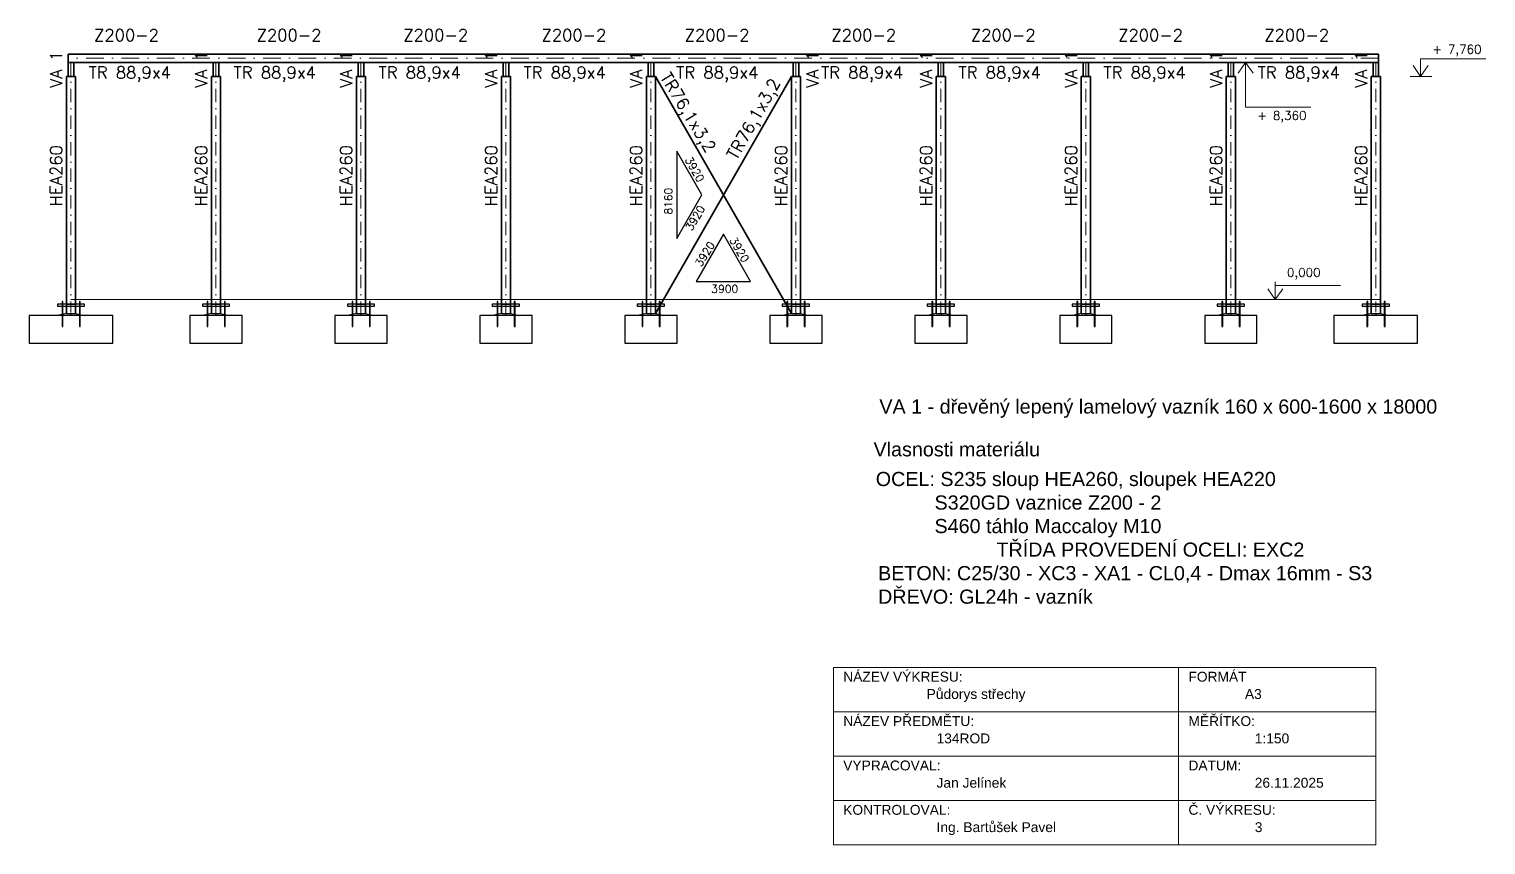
# Model space of a CAD drawing. Header units: millimetres. Extents: x -109904 to 256066, y -215550 to 75535.
# Drawn here: x -18366 to 23432, y 52129 to 75535 of the extents above; entities that cross this region are included whole.
import ezdxf

# ---------------------------------------------------------------- set-up
doc = ezdxf.new("R2010")
doc.units = ezdxf.units.MM
doc.header["$LTSCALE"] = 20
doc.linetypes.add('ČERCHOVANÁ', pattern=[25.4, 12.7, -6.35, 0, -6.35])
for name, color, linetype, lineweight in [('Kóty', 4, 'Continuous', 18), ('TENKÁ PLNÁ ČÁRA', 7, 'Continuous', 18), ('TENKÁ ČERCHOVANÁ ČÁRA', 60, 'ČERCHOVANÁ', 18), ('tlustá čára', 212, 'Continuous', 35), ('ztužidla plná', 104, 'Continuous', 35), ('šrafy', 7, 'Continuous', 13)]:
    doc.layers.add(name, color=color, linetype=linetype, lineweight=lineweight)
doc.layers.add('PDF_Geometrie', color=7, linetype='Continuous')
doc.styles.get("Standard").update_dxf_attribs({"font": 'arial.ttf'})

msp = doc.modelspace()

# ---------------------------------------------------------------- linework, layer by layer
at = {"layer": 'Kóty'}
msp.add_lwpolyline([(20274.136, 52129.47), (4709.932, 52129.47), (4709.932, 57223.209), (20274.136, 57223.209)], close=True, dxfattribs=at)
for points in [[(14614.425, 57223.209), (14614.425, 52129.47)], [(4709.932, 55949.775), (20274.136, 55949.775)], [(4709.932, 54676.34), (20274.136, 54676.34)], [(4709.932, 53402.905), (20274.136, 53402.905)]]:
    msp.add_lwpolyline(points, dxfattribs=at)
at = {"layer": 'PDF_Geometrie'}
for p, q in [((933.009, 70780.702), (215.549, 72031.658)), ((215.549, 72031.658), (215.549, 69529.745)), ((215.549, 69529.745), (933.009, 70780.702)), ((1554.136, 69652.488), (774.723, 68293.512)), ((2333.549, 68293.512), (1554.136, 69652.488)), ((774.723, 68293.512), (2333.549, 68293.512)), ((-17395.864, 67721.705), (-17420.864, 67721.705)), ((-17420.864, 67721.705), (-17420.864, 67007.698)), ((-17395.864, 67645.391), (-17395.864, 67721.705)), ((-16899.292, 67721.705), (-16924.292, 67721.705)), ((-16924.292, 67721.705), (-16924.292, 67007.698)), ((-16899.292, 67645.391), (-16899.292, 67721.705)), ((-13235.864, 67721.705), (-13260.864, 67721.705)), ((-13260.864, 67721.705), (-13260.864, 67007.698)), ((-13235.864, 67645.391), (-13235.864, 67721.705)), ((-12739.292, 67721.705), (-12764.292, 67721.705)), ((-12764.292, 67721.705), (-12764.292, 67007.698)), ((-12739.292, 67645.391), (-12739.292, 67721.705)), ((-9075.864, 67721.705), (-9100.864, 67721.705)), ((-9100.864, 67721.705), (-9100.864, 67007.698)), ((-9075.864, 67645.391), (-9075.864, 67721.705)), ((-8579.292, 67721.705), (-8604.292, 67721.705)), ((-8604.292, 67721.705), (-8604.292, 67007.698)), ((-8579.292, 67645.391), (-8579.292, 67721.705)), ((-4915.864, 67721.705), (-4940.864, 67721.705)), ((-4940.864, 67721.705), (-4940.864, 67007.698)), ((-4915.864, 67645.391), (-4915.864, 67721.705)), ((-4419.292, 67721.705), (-4444.292, 67721.705)), ((-4444.292, 67721.705), (-4444.292, 67007.698)), ((-4419.292, 67645.391), (-4419.292, 67721.705)), ((-755.864, 67721.705), (-780.864, 67721.705)), ((-780.864, 67721.705), (-780.864, 67007.698)), ((-755.864, 67645.391), (-755.864, 67721.705)), ((-259.292, 67721.705), (-284.292, 67721.705)), ((-284.292, 67721.705), (-284.292, 67007.698)), ((-259.292, 67645.391), (-259.292, 67721.705)), ((3404.136, 67721.705), (3379.136, 67721.705)), ((3379.136, 67721.705), (3379.136, 67007.698)), ((3404.136, 67645.391), (3404.136, 67721.705)), ((3900.708, 67721.705), (3875.708, 67721.705)), ((3875.708, 67721.705), (3875.708, 67007.698)), ((3900.708, 67645.391), (3900.708, 67721.705)), ((7564.136, 67721.705), (7539.136, 67721.705)), ((7539.136, 67721.705), (7539.136, 67007.698)), ((7564.136, 67645.391), (7564.136, 67721.705)), ((8060.708, 67721.705), (8035.708, 67721.705)), ((8035.708, 67721.705), (8035.708, 67007.698)), ((8060.708, 67645.391), (8060.708, 67721.705)), ((11724.136, 67721.705), (11699.136, 67721.705)), ((11699.136, 67721.705), (11699.136, 67007.698)), ((11724.136, 67645.391), (11724.136, 67721.705)), ((12220.708, 67721.705), (12195.708, 67721.705)), ((12195.708, 67721.705), (12195.708, 67007.698)), ((12220.708, 67645.391), (12220.708, 67721.705)), ((15884.136, 67721.705), (15859.136, 67721.705)), ((15859.136, 67721.705), (15859.136, 67007.698)), ((15884.136, 67645.391), (15884.136, 67721.705)), ((16380.708, 67721.705), (16355.708, 67721.705)), ((16355.708, 67721.705), (16355.708, 67007.698)), ((16380.708, 67645.391), (16380.708, 67721.705)), ((20044.136, 67721.705), (20019.136, 67721.705)), ((20019.136, 67721.705), (20019.136, 67007.698)), ((20044.136, 67645.391), (20044.136, 67721.705)), ((20540.708, 67721.705), (20515.708, 67721.705)), ((20515.708, 67721.705), (20515.708, 67007.698)), ((20540.708, 67645.391), (20540.708, 67721.705)), ((-17165.864, 67320.702), (-18365.864, 67320.702)), ((-18365.864, 67320.702), (-18365.864, 66520.702)), ((-17165.864, 67645.391), (-17555.864, 67645.391)), ((-17555.864, 67645.391), (-17555.864, 67585.391)), ((-17555.864, 67585.391), (-16775.864, 67585.391)), ((-17295.864, 67380.702), (-17540.864, 67320.702)), ((-17395.864, 67007.698), (-17395.864, 67645.391)), ((-17295.864, 67380.702), (-17035.864, 67380.702)), ((-16775.864, 67645.391), (-17165.864, 67645.391)), ((-17165.864, 67380.702), (-17165.864, 67320.702)), ((-15965.864, 67320.702), (-17165.864, 67320.702)), ((-17035.864, 67380.702), (-16790.864, 67320.702)), ((-16899.292, 67007.698), (-16899.292, 67645.391)), ((-16775.864, 67585.391), (-16775.864, 67645.391)), ((-15965.864, 66520.702), (-15965.864, 67320.702)), ((-13005.864, 67320.702), (-13755.864, 67320.702)), ((-13755.864, 67320.702), (-13755.864, 66520.702)), ((-13005.864, 67645.391), (-13395.864, 67645.391)), ((-13395.864, 67645.391), (-13395.864, 67585.391)), ((-13395.864, 67585.391), (-12615.864, 67585.391)), ((-13135.864, 67380.702), (-13380.864, 67320.702)), ((-13235.864, 67007.698), (-13235.864, 67645.391)), ((-13135.864, 67380.702), (-12875.864, 67380.702)), ((-12615.864, 67645.391), (-13005.864, 67645.391)), ((-13005.864, 67380.702), (-13005.864, 67320.702)), ((-12255.864, 67320.702), (-13005.864, 67320.702)), ((-12875.864, 67380.702), (-12630.864, 67320.702)), ((-12739.292, 67007.698), (-12739.292, 67645.391)), ((-12615.864, 67585.391), (-12615.864, 67645.391)), ((-12255.864, 66520.702), (-12255.864, 67320.702)), ((-8845.864, 67320.702), (-9595.864, 67320.702)), ((-9595.864, 67320.702), (-9595.864, 66520.702)), ((-8845.864, 67645.391), (-9235.864, 67645.391)), ((-9235.864, 67645.391), (-9235.864, 67585.391)), ((-9235.864, 67585.391), (-8455.864, 67585.391)), ((-8975.864, 67380.702), (-9220.864, 67320.702)), ((-9075.864, 67007.698), (-9075.864, 67645.391)), ((-8975.864, 67380.702), (-8715.864, 67380.702)), ((-8455.864, 67645.391), (-8845.864, 67645.391)), ((-8845.864, 67380.702), (-8845.864, 67320.702)), ((-8095.864, 67320.702), (-8845.864, 67320.702)), ((-8715.864, 67380.702), (-8470.864, 67320.702)), ((-8579.292, 67007.698), (-8579.292, 67645.391)), ((-8455.864, 67585.391), (-8455.864, 67645.391)), ((-8095.864, 66520.702), (-8095.864, 67320.702)), ((-4685.864, 67320.702), (-5435.864, 67320.702)), ((-5435.864, 67320.702), (-5435.864, 66520.702)), ((-4685.864, 67645.391), (-5075.864, 67645.391)), ((-5075.864, 67645.391), (-5075.864, 67585.391)), ((-5075.864, 67585.391), (-4295.864, 67585.391)), ((-4815.864, 67380.702), (-5060.864, 67320.702)), ((-4915.864, 67007.698), (-4915.864, 67645.391)), ((-4815.864, 67380.702), (-4555.864, 67380.702)), ((-4295.864, 67645.391), (-4685.864, 67645.391)), ((-4685.864, 67380.702), (-4685.864, 67320.702)), ((-3935.864, 67320.702), (-4685.864, 67320.702)), ((-4555.864, 67380.702), (-4310.864, 67320.702)), ((-4419.292, 67007.698), (-4419.292, 67645.391)), ((-4295.864, 67585.391), (-4295.864, 67645.391)), ((-3935.864, 66520.702), (-3935.864, 67320.702)), ((-525.864, 67320.702), (-1275.864, 67320.702)), ((-1275.864, 67320.702), (-1275.864, 66520.702)), ((-525.864, 67645.391), (-915.864, 67645.391)), ((-915.864, 67645.391), (-915.864, 67585.391)), ((-915.864, 67585.391), (-135.864, 67585.391)), ((-655.864, 67380.702), (-900.864, 67320.702)), ((-755.864, 67007.698), (-755.864, 67645.391)), ((-655.864, 67380.702), (-395.864, 67380.702)), ((-135.864, 67645.391), (-525.864, 67645.391)), ((-525.864, 67380.702), (-525.864, 67320.702)), ((224.136, 67320.702), (-525.864, 67320.702)), ((-395.864, 67380.702), (-150.864, 67320.702)), ((-259.292, 67007.698), (-259.292, 67645.391)), ((-135.864, 67585.391), (-135.864, 67645.391)), ((224.136, 66520.702), (224.136, 67320.702)), ((3634.136, 67320.702), (2884.136, 67320.702)), ((2884.136, 67320.702), (2884.136, 66520.702)), ((3634.136, 67645.391), (3244.136, 67645.391)), ((3244.136, 67645.391), (3244.136, 67585.391)), ((3244.136, 67585.391), (4024.136, 67585.391)), ((3504.136, 67380.702), (3259.136, 67320.702)), ((3404.136, 67007.698), (3404.136, 67645.391)), ((3504.136, 67380.702), (3764.136, 67380.702)), ((4024.136, 67645.391), (3634.136, 67645.391)), ((3634.136, 67380.702), (3634.136, 67320.702)), ((4384.136, 67320.702), (3634.136, 67320.702)), ((3764.136, 67380.702), (4009.136, 67320.702)), ((3900.708, 67007.698), (3900.708, 67645.391)), ((4024.136, 67585.391), (4024.136, 67645.391)), ((4384.136, 66520.702), (4384.136, 67320.702)), ((7794.136, 67320.702), (7044.136, 67320.702)), ((7044.136, 67320.702), (7044.136, 66520.702)), ((7794.136, 67645.391), (7404.136, 67645.391)), ((7404.136, 67645.391), (7404.136, 67585.391)), ((7404.136, 67585.391), (8184.136, 67585.391)), ((7664.136, 67380.702), (7419.136, 67320.702)), ((7564.136, 67007.698), (7564.136, 67645.391)), ((7664.136, 67380.702), (7924.136, 67380.702)), ((8184.136, 67645.391), (7794.136, 67645.391)), ((7794.136, 67380.702), (7794.136, 67320.702)), ((8544.136, 67320.702), (7794.136, 67320.702)), ((7924.136, 67380.702), (8169.136, 67320.702)), ((8060.708, 67007.698), (8060.708, 67645.391)), ((8184.136, 67585.391), (8184.136, 67645.391)), ((8544.136, 66520.702), (8544.136, 67320.702)), ((11954.136, 67320.702), (11204.136, 67320.702)), ((11204.136, 67320.702), (11204.136, 66520.702)), ((11954.136, 67645.391), (11564.136, 67645.391)), ((11564.136, 67645.391), (11564.136, 67585.391)), ((11564.136, 67585.391), (12344.136, 67585.391)), ((11824.136, 67380.702), (11579.136, 67320.702)), ((11724.136, 67007.698), (11724.136, 67645.391)), ((11824.136, 67380.702), (12084.136, 67380.702)), ((12344.136, 67645.391), (11954.136, 67645.391)), ((11954.136, 67380.702), (11954.136, 67320.702)), ((12704.136, 67320.702), (11954.136, 67320.702)), ((12084.136, 67380.702), (12329.136, 67320.702)), ((12220.708, 67007.698), (12220.708, 67645.391)), ((12344.136, 67585.391), (12344.136, 67645.391)), ((12704.136, 66520.702), (12704.136, 67320.702)), ((16114.136, 67320.702), (15364.136, 67320.702)), ((15364.136, 67320.702), (15364.136, 66520.702)), ((16114.136, 67645.391), (15724.136, 67645.391)), ((15724.136, 67645.391), (15724.136, 67585.391)), ((15724.136, 67585.391), (16504.136, 67585.391)), ((15984.136, 67380.702), (15739.136, 67320.702)), ((15884.136, 67007.698), (15884.136, 67645.391)), ((15984.136, 67380.702), (16244.136, 67380.702)), ((16504.136, 67645.391), (16114.136, 67645.391)), ((16114.136, 67380.702), (16114.136, 67320.702)), ((16864.136, 67320.702), (16114.136, 67320.702)), ((16244.136, 67380.702), (16489.136, 67320.702)), ((16380.708, 67007.698), (16380.708, 67645.391)), ((16504.136, 67585.391), (16504.136, 67645.391)), ((16864.136, 66520.702), (16864.136, 67320.702)), ((20274.136, 67320.702), (19074.136, 67320.702)), ((19074.136, 67320.702), (19074.136, 66520.702)), ((20274.136, 67645.391), (19884.136, 67645.391)), ((19884.136, 67645.391), (19884.136, 67585.391)), ((19884.136, 67585.391), (20664.136, 67585.391)), ((20144.136, 67380.702), (19899.136, 67320.702)), ((20044.136, 67007.698), (20044.136, 67645.391)), ((20144.136, 67380.702), (20404.136, 67380.702)), ((20664.136, 67645.391), (20274.136, 67645.391)), ((20274.136, 67380.702), (20274.136, 67320.702)), ((21474.136, 67320.702), (20274.136, 67320.702)), ((20404.136, 67380.702), (20649.136, 67320.702)), ((20540.708, 67007.698), (20540.708, 67645.391)), ((20664.136, 67585.391), (20664.136, 67645.391)), ((21474.136, 66520.702), (21474.136, 67320.702)), ((-17420.864, 67007.698), (-17395.864, 67007.698)), ((-16924.292, 67007.698), (-16899.292, 67007.698)), ((-13260.864, 67007.698), (-13235.864, 67007.698)), ((-12764.292, 67007.698), (-12739.292, 67007.698)), ((-9100.864, 67007.698), (-9075.864, 67007.698)), ((-8604.292, 67007.698), (-8579.292, 67007.698)), ((-4940.864, 67007.698), (-4915.864, 67007.698)), ((-4444.292, 67007.698), (-4419.292, 67007.698)), ((-780.864, 67007.698), (-755.864, 67007.698)), ((-284.292, 67007.698), (-259.292, 67007.698)), ((3379.136, 67007.698), (3404.136, 67007.698)), ((3875.708, 67007.698), (3900.708, 67007.698)), ((7539.136, 67007.698), (7564.136, 67007.698)), ((8035.708, 67007.698), (8060.708, 67007.698)), ((11699.136, 67007.698), (11724.136, 67007.698)), ((12195.708, 67007.698), (12220.708, 67007.698)), ((15859.136, 67007.698), (15884.136, 67007.698)), ((16355.708, 67007.698), (16380.708, 67007.698)), ((20019.136, 67007.698), (20044.136, 67007.698)), ((20515.708, 67007.698), (20540.708, 67007.698)), ((-18365.864, 66520.702), (-15965.864, 66520.702)), ((-13755.864, 66520.702), (-12255.864, 66520.702)), ((-9595.864, 66520.702), (-8095.864, 66520.702)), ((-5435.864, 66520.702), (-3935.864, 66520.702)), ((-1275.864, 66520.702), (224.136, 66520.702)), ((2884.136, 66520.702), (4384.136, 66520.702)), ((7044.136, 66520.702), (8544.136, 66520.702)), ((11204.136, 66520.702), (12704.136, 66520.702)), ((15364.136, 66520.702), (16864.136, 66520.702)), ((19074.136, 66520.702), (21474.136, 66520.702))]:
    msp.add_line(p, q, dxfattribs=at)
at = {"layer": 'PDF_Geometrie', "lineweight": 20}
for points in [[(-17326.069, 67645.391), (-17326.069, 67652.696)], [(-17003.824, 67645.391), (-17003.824, 67652.696)], [(-13166.069, 67645.391), (-13166.069, 67652.696)], [(-12843.824, 67645.391), (-12843.824, 67652.696)], [(-9006.069, 67645.391), (-9006.069, 67652.696)], [(-8683.824, 67645.391), (-8683.824, 67652.696)], [(-4846.069, 67645.391), (-4846.069, 67652.696)], [(-4523.824, 67645.391), (-4523.824, 67652.696)], [(-686.069, 67645.391), (-686.069, 67652.696)], [(-363.824, 67645.391), (-363.824, 67652.696)], [(3473.931, 67645.391), (3473.931, 67652.696)], [(3796.176, 67645.391), (3796.176, 67652.696)], [(7633.931, 67645.391), (7633.931, 67652.696)], [(7956.176, 67645.391), (7956.176, 67652.696)], [(11793.931, 67645.391), (11793.931, 67652.696)], [(12116.176, 67645.391), (12116.176, 67652.696)], [(15953.931, 67645.391), (15953.931, 67652.696)], [(16276.176, 67645.391), (16276.176, 67652.696)], [(20113.931, 67645.391), (20113.931, 67652.696)], [(20436.176, 67645.391), (20436.176, 67652.696)]]:
    msp.add_lwpolyline(points, dxfattribs=at)
at = {"layer": 'TENKÁ PLNÁ ČÁRA'}
for p, q in [((-17395.864, 67645.391), (-17375.864, 67645.391)), ((-13235.864, 67645.391), (-13215.864, 67645.391)), ((-9075.864, 67645.391), (-9055.864, 67645.391)), ((-4915.864, 67645.391), (-4895.864, 67645.391)), ((-755.864, 67645.391), (-735.864, 67645.391)), ((3404.136, 67645.391), (3424.136, 67645.391)), ((7564.136, 67645.391), (7584.136, 67645.391)), ((11724.136, 67645.391), (11744.136, 67645.391)), ((15884.136, 67645.391), (15904.136, 67645.391)), ((20044.136, 67645.391), (20064.136, 67645.391))]:
    msp.add_line(p, q, dxfattribs=at)
at = {"layer": 'TENKÁ ČERCHOVANÁ ČÁRA', "ltscale": 1.5}
for p, q in [((-17165.864, 74580.702), (-17165.864, 67408.634)), ((-13005.864, 74580.702), (-13005.864, 67380.702)), ((-8845.864, 74580.702), (-8845.864, 67380.702)), ((-4685.864, 74580.702), (-4685.864, 67380.702)), ((-525.864, 74580.702), (-525.864, 67380.702)), ((3634.136, 74580.702), (3634.136, 67380.702)), ((7794.136, 74580.702), (7794.136, 67380.702)), ((11954.136, 74580.702), (11954.136, 67380.702)), ((16114.136, 74580.702), (16114.136, 67380.702)), ((20274.136, 74580.702), (20274.136, 67411.131))]:
    msp.add_line(p, q, dxfattribs=at)
at = {"layer": 'TENKÁ ČERCHOVANÁ ČÁRA', "ltscale": 0.009}
for p, q in [((-13005.864, 74580.702), (-13005.864, 74180.702)), ((-8845.864, 74580.702), (-8845.864, 74180.702)), ((-4685.864, 74580.702), (-4685.864, 74180.702)), ((-525.864, 74580.702), (-525.864, 74180.702)), ((3634.136, 74580.702), (3634.136, 74180.702)), ((7794.136, 74580.702), (7794.136, 74180.702)), ((11954.136, 74580.702), (11954.136, 74180.702)), ((16114.136, 74580.702), (16114.136, 74180.702)), ((20274.136, 74580.702), (20274.136, 74180.702))]:
    msp.add_line(p, q, dxfattribs=at)
at = {"layer": 'tlustá čára'}
for p, q in [((20354.136, 74820.702), (-17245.864, 74820.702)), ((-17245.864, 74820.702), (-17245.864, 74580.702)), ((20354.136, 74820.702), (20354.136, 74180.702)), ((-17245.864, 74180.702), (-17245.864, 74580.702)), ((-17245.864, 74580.702), (20354.136, 74580.702)), ((-17085.864, 74580.702), (-17085.864, 74180.702)), ((-13085.864, 74180.702), (-13085.864, 74580.702)), ((-12925.864, 74580.702), (-12925.864, 74180.702)), ((-8925.864, 74180.702), (-8925.864, 74580.702)), ((-8765.864, 74580.702), (-8765.864, 74180.702)), ((-4765.864, 74180.702), (-4765.864, 74580.702)), ((-4605.864, 74580.702), (-4605.864, 74180.702)), ((-605.864, 74180.702), (-605.864, 74580.702)), ((-445.864, 74580.702), (-445.864, 74180.702)), ((3554.136, 74180.702), (3554.136, 74580.702)), ((3714.136, 74580.702), (3714.136, 74180.702)), ((7714.136, 74180.702), (7714.136, 74580.702)), ((7874.136, 74580.702), (7874.136, 74180.702)), ((11874.136, 74180.702), (11874.136, 74580.702)), ((12034.136, 74580.702), (12034.136, 74180.702)), ((16034.136, 74180.702), (16034.136, 74580.702)), ((16194.136, 74580.702), (16194.136, 74180.702)), ((20194.136, 74180.702), (20194.136, 74580.702)), ((-17035.864, 74180.702), (-17295.864, 74180.702)), ((-17295.864, 74180.702), (-17295.864, 67380.702)), ((-17295.864, 74180.702), (-17295.864, 67680.702)), ((-17165.864, 74180.702), (-17035.864, 74180.702)), ((-17035.864, 67380.702), (-17035.864, 74180.702)), ((-13135.864, 74180.702), (-13135.864, 67380.702)), ((-13135.864, 74180.702), (-13135.864, 67680.702)), ((-12875.864, 74180.702), (-13135.864, 74180.702)), ((-12875.864, 67380.702), (-12875.864, 74180.702)), ((-8975.864, 74180.702), (-8975.864, 67380.702)), ((-8975.864, 74180.702), (-8975.864, 67680.702)), ((-8715.864, 74180.702), (-8975.864, 74180.702)), ((-8715.864, 67380.702), (-8715.864, 74180.702)), ((-4815.864, 74180.702), (-4815.864, 67380.702)), ((-4815.864, 74180.702), (-4815.864, 67680.702)), ((-4555.864, 74180.702), (-4815.864, 74180.702)), ((-4555.864, 67380.702), (-4555.864, 74180.702)), ((-655.864, 74180.702), (-655.864, 67380.702)), ((-655.864, 74180.702), (-655.864, 67680.702)), ((-395.864, 74180.702), (-655.864, 74180.702)), ((-395.864, 67380.702), (-395.864, 74180.702)), ((3504.136, 74180.702), (3504.136, 67380.702)), ((3504.136, 74180.702), (3504.136, 67680.702)), ((3764.136, 74180.702), (3504.136, 74180.702)), ((3764.136, 67380.702), (3764.136, 74180.702)), ((7664.136, 74180.702), (7664.136, 67380.702)), ((7664.136, 74180.702), (7664.136, 67680.702)), ((7924.136, 74180.702), (7664.136, 74180.702)), ((7924.136, 67380.702), (7924.136, 74180.702)), ((11824.136, 74180.702), (11824.136, 67380.702)), ((11824.136, 74180.702), (11824.136, 67680.702)), ((12084.136, 74180.702), (11824.136, 74180.702)), ((12084.136, 67380.702), (12084.136, 74180.702)), ((15984.136, 74180.702), (15984.136, 67380.702)), ((15984.136, 74180.702), (15984.136, 67680.702)), ((16244.136, 74180.702), (15984.136, 74180.702)), ((16244.136, 67380.702), (16244.136, 74180.702)), ((20144.136, 74180.702), (20144.136, 67380.702)), ((20144.136, 74180.702), (20144.136, 67680.702)), ((20404.136, 74180.702), (20144.136, 74180.702)), ((20404.136, 67380.702), (20404.136, 74180.702)), ((-17295.864, 67645.391), (-17035.864, 67645.391)), ((-13135.864, 67645.391), (-12875.864, 67645.391)), ((-8975.864, 67645.391), (-8715.864, 67645.391)), ((-4815.864, 67645.391), (-4555.864, 67645.391)), ((-655.864, 67645.391), (-395.864, 67645.391)), ((3504.136, 67645.391), (3764.136, 67645.391)), ((7664.136, 67645.391), (7924.136, 67645.391)), ((11824.136, 67645.391), (12084.136, 67645.391)), ((15984.136, 67645.391), (16244.136, 67645.391)), ((20144.136, 67645.391), (20404.136, 67645.391))]:
    msp.add_line(p, q, dxfattribs=at)
at = {"layer": 'ztužidla plná'}
for p, q in [((-395.864, 67380.702), (3504.136, 74180.702)), ((3504.136, 67380.702), (-395.864, 74180.702))]:
    msp.add_line(p, q, dxfattribs=at)
at = {"layer": 'šrafy', "linetype": 'ČERCHOVANÁ', "ltscale": 2}
msp.add_line((20354.136, 74700.702), (-17245.864, 74700.702), dxfattribs=at)
at = {"layer": 'šrafy'}
for p, q in [((16535.798, 74580.702), (16320.707, 74273.52)), ((16535.798, 74580.702), (16535.798, 73298.41)), ((16535.798, 74580.702), (16750.89, 74273.52)), ((21556.741, 74180.702), (21341.65, 74487.884)), ((21556.741, 74180.702), (21556.741, 74680.702)), ((21556.741, 74680.702), (23431.741, 74680.702)), ((21556.741, 74180.702), (21771.832, 74487.884)), ((21263.525, 74180.702), (21881.151, 74180.702)), ((16535.798, 73298.41), (18410.798, 73298.41)), ((17389.605, 67780.702), (17389.605, 68280.702)), ((17389.605, 68180.702), (19264.605, 68180.702)), ((-17165.864, 67780.702), (20404.136, 67780.702)), ((17389.605, 67780.702), (17174.513, 68087.884)), ((17389.605, 67780.702), (17604.696, 68087.884)), ((-17295.864, 67645.391), (-17395.864, 67645.391)), ((-13135.864, 67645.391), (-13235.864, 67645.391)), ((-8975.864, 67645.391), (-9075.864, 67645.391)), ((-4815.864, 67645.391), (-4915.864, 67645.391)), ((-655.864, 67645.391), (-755.864, 67645.391)), ((3504.136, 67645.391), (3404.136, 67645.391)), ((7664.136, 67645.391), (7564.136, 67645.391)), ((11824.136, 67645.391), (11724.136, 67645.391)), ((15984.136, 67645.391), (15884.136, 67645.391)), ((20144.136, 67645.391), (20044.136, 67645.391))]:
    msp.add_line(p, q, dxfattribs=at)

# ---------------------------------------------------------------- texts
at = {"layer": 'Kóty', "color": 1, "insert": (5862.375, 63681.576), "char_height": 405.01158, "attachment_point": 1}
msp.add_mtext_dynamic_manual_height_columns('Vlasnosti materiálu', width=14093.65059, gutter_width=50.626, heights=[0], dxfattribs=at)
at = {"layer": 'TENKÁ PLNÁ ČÁRA', "attachment_point": 1}
for s, width, gutter_width, heights, insert, char_height in [('\\A1;{\\fArial|b0|i0|c238|p34;VA 1 - dřevěný lepený lamelový }vazník 160 x {\\fArial|b0|i0|c238|p34;600}-1{\\fArial|b0|i0|c238|p34;6}00 x 1{\\fArial|b0|i0|c238|p34;8000}', 17107.05063, 50.626, [5479.374], (6029.504, 64908.731), 405.011579), ('\\A1;\\pxi-3,l4,t4;OCEL: S235 sloup HEA260, sloupek {\\fArial|b0|i0|c238|p34;HEA}220\\P^I   {\\fArial|b0|i0|c238|p34;S320GD} vaznice Z2{\\fArial|b0|i0|c238|p34;00} - 2\\P^I   {\\fArial|b0|i0|c238|p34;S460} táhlo Maccaloy M10\\P^I    ^I    TŘÍDA PROVEDENÍ OCELI: EXC2\\P\\pi0,l0,tz;   BETON: C25/30 - XC3 - XA1 - CL0,4 - Dmax 16mm - S3\\P   DŘEVO: GL24h - vazník', 17107.05063, 50.626, [5479.374], (5521.001, 62829.786), 405.01158), ('\\pxi-3,l4,t4;NÁZEV VÝKRESU:', 5678.19507, 35.373, [0], (4709.932, 57095.866), 282.98552), ('\\pxi-3,l4,t4;FORMÁT ', 5678.19507, 35.373, [0], (14614.425, 57095.866), 282.98552), ('Půdorys střechy', 5678.19507, 35.373, [0], (7387.7, 56599.196), 282.98552), ('A3', 5678.19507, 35.373, [0], (16518.139, 56599.196), 282.9855), ('\\pxi-3,l4,t4;NÁZEV PŘEDMĚTU:', 5678.19507, 35.373, [0], (4709.932, 55822.431), 282.98552), ('\\pxi-3,l4,t4;MĚŘÍTKO: ^I', 5678.19507, 35.373, [0], (14614.425, 55822.431), 282.98552), ('\\pxi-3,l4,t4;134ROD', 5678.19507, 35.373, [0], (7387.7, 55325.761), 282.98552), ('\\pxi-3,l4,t4;1:{\\fArial|b0|i0|c238|p34;15}0', 5678.19507, 35.373, [0], (16518.139, 55325.761), 282.98552), ('\\pxi-3,l4,t4;VYPRACOVAL:', 5678.19507, 35.373, [0], (4709.932, 54548.996), 282.98552), ('\\pxi-3,l4,t4;DATUM: ^I^I', 5678.19507, 35.373, [0], (14614.425, 54548.996), 282.98552), ('\\pxi-3,l4,t4;{\\fArial|b0|i0|c238|p34;Jan Jelínek}', 5678.19507, 35.373, [0], (7387.7, 54052.327), 282.98552), ('\\pxi-3,l4,t4;{\\fArial|b0|i0|c238|p34;26.11.2025}', 5678.19507, 35.373, [0], (16518.139, 54052.327), 282.98552), ('\\pxi-3,l4,t4;KONTROLOVAL:', 5678.19507, 35.373, [0], (4709.932, 53275.561), 282.98552), ('\\pxi-3,l4,t4;Č. VÝKRESU:^I', 5678.19507, 35.373, [0], (14614.425, 53275.561), 282.98552), ('\\pxi-3,l4,t4;Ing. {\\fArial|b0|i0|c238|p34;Bartůšek Pavel}', 5678.19507, 35.373, [0], (7387.7, 52778.892), 282.98552), ('\\pxi-3,l4,t4;{\\fArial|b0|i0|c238|p34;3}', 5678.19507, 35.373, [0], (16518.139, 52778.892), 282.98552)]:
    msp.add_mtext_dynamic_manual_height_columns(s, width=width, gutter_width=gutter_width, heights=heights, dxfattribs=dict(at, insert=insert, char_height=char_height))
at = {"layer": 'šrafy', "attachment_point": 1}
for s, width, gutter_width, heights, insert, char_height in [('\\A1;{\\Fromans|c238;\\H1.5x;Z200-2}', 8123.42907, 14.348, [4633.313], (-16502.075, 75535.262), 229.56093), ('\\A1;{\\Fromans|c238;\\H1.5x;Z200-2}', 8123.42907, 14.348, [4633.313], (-11837.415, 75535.262), 229.56093), ('\\A1;{\\Fromans|c238;\\H1.5x;Z200-2}', 8123.42907, 14.348, [4633.313], (-7630.583, 75535.262), 229.56093), ('\\A1;{\\Fromans|c238;\\H1.5x;Z200-2}', 8123.42907, 14.348, [4633.313], (-3663.712, 75535.262), 229.56093), ('\\A1;{\\Fromans|c238;\\H1.5x;Z200-2}', 8123.42907, 14.348, [4633.313], (443.637, 75535.262), 229.56093), ('\\A1;{\\Fromans|c238;\\H1.5x;Z200-2}', 8123.42907, 14.348, [4633.313], (4652.437, 75535.262), 229.56093), ('\\A1;{\\Fromans|c238;\\H1.5x;Z200-2}', 8123.42907, 14.348, [4633.313], (8653.749, 75535.262), 229.56093), ('\\A1;{\\Fromans|c238;\\H1.5x;Z200-2}', 8123.42907, 14.348, [4633.313], (12881.678, 75535.262), 229.56093), ('\\A1;{\\Fromans|c238;\\H1.5x;Z200-2}', 8123.42907, 14.348, [4633.313], (17075.101, 75535.262), 229.56093), ('\\pxi-3,l4,t4;{\\Fromans|c238;+ 7,760}', 2511.28029, 31.25, [0], (21642.189, 75081.23), 250), ('\\A1;{\\Fromans|c238;\\H1.5x;TR 88,9x4}', 8123.42907, 14.348, [4633.313], (-16660.882, 74462.871), 229.56093), ('\\A1;{\\Fromans|c238;\\H1.5x;TR 88,9x4}', 8123.42907, 14.348, [4633.313], (-12500.882, 74462.871), 229.56093), ('\\A1;{\\Fromans|c238;\\H1.5x;TR 88,9x4}', 8123.42907, 14.348, [4633.313], (-8340.882, 74462.871), 229.56093), ('\\A1;{\\Fromans|c238;\\H1.5x;TR 88,9x4}', 8123.42907, 14.348, [4633.313], (-4180.882, 74462.871), 229.56093), ('\\A1;{\\Fromans|c238;\\H1.5x;TR 88,9x4}', 8123.42907, 14.348, [4633.313], (197.397, 74462.871), 229.56093), ('\\A1;{\\Fromans|c238;\\H1.5x;TR 88,9x4}', 8123.42907, 14.348, [4633.313], (4353.941, 74462.871), 229.56093), ('\\A1;{\\Fromans|c238;\\H1.5x;TR 88,9x4}', 8123.42907, 14.348, [4633.313], (8299.118, 74462.871), 229.56093), ('\\A1;{\\Fromans|c238;\\H1.5x;TR 88,9x4}', 8123.42907, 14.348, [4633.313], (12459.118, 74462.871), 229.56093), ('\\A1;{\\Fromans|c238;\\H1.5x;TR 88,9x4}', 8123.42907, 14.348, [4633.313], (16881.842, 74462.871), 229.56093), ('\\pxi-3,l4,t4;{\\Fromans|c238;+ 8,360}', 2511.28029, 31.25, [0], (16621.247, 73181.965), 250), ('\\pxi-3,l4,t4;{\\Fromans|c238;0,000}', 2511.28029, 31.25, [0], (17475.053, 68681.23), 250), ('\\A1;{\\Fromans|c238;\\H1.5x;3900}', 8123.42907, 14.348, [4633.313], (1206.578, 68194.733), 150)]:
    msp.add_mtext_dynamic_manual_height_columns(s, width=width, gutter_width=gutter_width, heights=heights, dxfattribs=dict(at, insert=insert, char_height=char_height))
for s, insert, char_height, rotation in [('\\A1;{\\Fromans|c238;\\H1.5x;VA 1}', (-17762.97, 73850.684), 229.56093, 90), ('\\A1;{\\Fromans|c238;\\H1.5x;VA 1}', (-13602.97, 73850.684), 229.56093, 90), ('\\A1;{\\Fromans|c238;\\H1.5x;VA 1}', (-9442.97, 73850.684), 229.56093, 90), ('\\A1;{\\Fromans|c238;\\H1.5x;VA 1}', (-5282.97, 73850.684), 229.56093, 90), ('\\A1;{\\Fromans|c238;\\H1.5x;VA 1}', (-1122.97, 73850.684), 229.56093, 90), ('\\A1;{\\Fromans|c238;\\H1.5x;VA 1}', (3940.915, 73850.684), 229.56093, 90), ('\\A1;{\\Fromans|c238;\\H1.5x;VA 1}', (7197.03, 73850.684), 229.56093, 90), ('\\A1;{\\Fromans|c238;\\H1.5x;VA 1}', (11357.03, 73850.684), 229.56093, 90), ('\\A1;{\\Fromans|c238;\\H1.5x;VA 1}', (15517.03, 73850.684), 229.56093, 90), ('\\A1;{\\Fromans|c238;\\H1.5x;VA 1}', (19677.03, 73850.684), 229.56093, 90), ('\\A1;{\\Fromans|c238;\\H1.5x;TR76,1x3,2}', (21.53, 74332.123), 229.56093, 301.4083312), ('\\A1;{\\Fromans|c238;\\H1.5x;TR76,1x3,2}', (1633.703, 71933.489), 229.56093, 60.3879527), ('\\A1;{\\Fromans|c238;\\H1.5x;HEA260}', (-17762.97, 70450.684), 229.56093, 90), ('\\A1;{\\Fromans|c238;\\H1.5x;HEA260}', (-13602.97, 70450.684), 229.56093, 90), ('\\A1;{\\Fromans|c238;\\H1.5x;HEA260}', (-9442.97, 70450.684), 229.56093, 90), ('\\A1;{\\Fromans|c238;\\H1.5x;HEA260}', (-5282.97, 70450.684), 229.56093, 90), ('\\A1;{\\Fromans|c238;\\H1.5x;HEA260}', (-1122.97, 70450.684), 229.56093, 90), ('\\A1;{\\Fromans|c238;\\H1.5x;HEA260}', (3037.03, 70450.684), 229.56093, 90), ('\\A1;{\\Fromans|c238;\\H1.5x;HEA260}', (7197.03, 70450.684), 229.56093, 90), ('\\A1;{\\Fromans|c238;\\H1.5x;HEA260}', (11357.03, 70450.684), 229.56093, 90), ('\\A1;{\\Fromans|c238;\\H1.5x;HEA260}', (15517.03, 70450.684), 229.56093, 90), ('\\A1;{\\Fromans|c238;\\H1.5x;HEA260}', (19677.03, 70450.684), 229.56093, 90), ('\\A1;{\\Fromans|c238;\\H1.5x;3920}', (636.415, 71900.701), 150, 299.6731304), ('\\A1;{\\Fromans|c238;\\H1.5x;8160}', (-136.899, 70212.913), 150, 90), ('\\A1;{\\Fromans|c238;\\H1.5x;3920}', (453.106, 69840.276), 150, 59.6337885), ('\\A1;{\\Fromans|c238;\\H1.5x;3920}', (725.267, 68812.219), 150, 58.2846381), ('\\A1;{\\Fromans|c238;\\H1.5x;3920}', (1913.403, 69596.516), 150, 300.5004315)]:
    msp.add_mtext_dynamic_manual_height_columns(s, width=8123.42907, gutter_width=14.348, heights=[4633.313], dxfattribs=dict(at, insert=insert, char_height=char_height, rotation=rotation))

doc.saveas('drawing.dxf')
